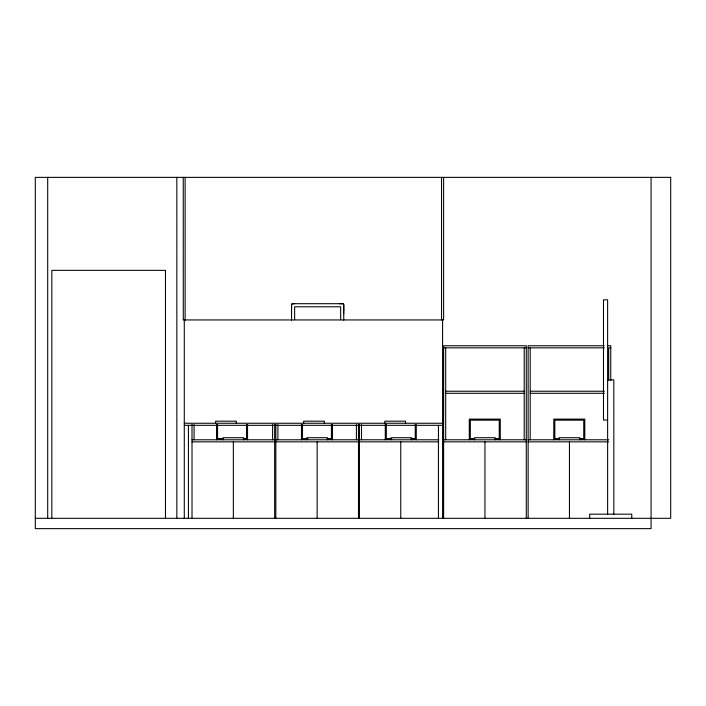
<?xml version="1.0" encoding="UTF-8"?>
<svg xmlns="http://www.w3.org/2000/svg" width="706" height="706" viewBox="0 0 706 706"><rect width="100%" height="100%" fill="white"/><g stroke="black" fill="none" stroke-linecap="round" stroke-linejoin="round"><path stroke-width="1.06" d="M291.543 313.473L291.543 312.564M291.543 311.531L291.543 310.499M291.543 309.466L291.543 308.434M343.751 313.588L343.751 312.564M343.751 311.39L343.751 310.216M343.751 309.043L343.751 308.019M343.751 306.113L343.751 307.286M293.484 303.695L291.966 303.898L291.543 304.948A5.463 5.463 0 0 0 291.534 305.345L291.543 305.857A16.723 16.723 0 0 1 291.552 306.236L291.543 308.045M340.619 303.695L343.213 303.836L343.743 304.93A13.026 13.026 0 0 1 343.751 305.83M604.168 345.763L528.132 345.763L528.132 518.31M607.478 345.763L610.778 345.763L610.778 380.675M443.624 347.837L526.279 347.837M528.132 347.837L604.354 347.837M610.778 347.837L608.713 347.837L608.713 380.375M607.645 379.863L613.814 379.863L613.832 514.171M445.689 391.23L524.214 391.23M530.197 391.23L604.354 391.23M445.689 393.295L524.214 393.295M530.197 393.295L604.354 393.295M607.628 420.035L603.498 420.035L603.498 299.829L607.628 299.829L607.628 514.171M184.284 423.256L442.583 423.256M184.284 425.321L442.583 425.321M222.928 438.753L217.572 438.753L217.572 424.535M243.288 438.753L246.5 438.753L246.5 424.535M307.851 438.753L302.495 438.753L302.495 424.535M327.143 438.753L331.423 438.753L331.423 424.535M391.671 438.753L386.314 438.753L386.314 424.535M410.954 438.753L415.243 438.753L415.243 424.535M474.6 438.753L470.32 438.753L470.32 420.158L499.248 420.158L499.248 438.753L494.959 438.753M559.108 438.753L554.819 438.753L554.819 420.158L583.747 420.158L583.747 438.753L579.467 438.753M216.539 439.37L222.955 439.37M243.261 439.37L247.532 439.37M301.462 439.37L307.878 439.37M327.116 439.37L332.455 439.37M385.282 439.37L391.689 439.37M410.927 439.37L416.275 439.37M469.287 439.37L474.626 439.37M494.932 439.37L500.28 439.37M553.786 439.37L559.134 439.37M579.441 439.37L584.789 439.37M192.014 439.785L274.669 439.785M275.825 439.785L358.48 439.785M359.433 439.785L438.929 439.785M443.624 439.785L526.279 439.785M528.132 439.785L608.713 439.785M192.014 441.85L274.669 441.85M275.825 441.85L358.48 441.85M359.433 441.85L438.823 441.85M443.624 441.85L526.279 441.85M528.132 441.85L608.607 441.85M35.3 518.31L670.7 518.31L670.7 177.365L35.3 177.365L35.3 528.635L651.073 528.635L651.073 177.365M293.82 303.695L294.658 303.695M339.321 303.695L340.292 303.695M343.751 309.193L343.751 309.775M631.764 518.31L631.764 514.171L589.704 514.171L589.704 518.31M584.789 439.785L584.789 419.126L553.786 419.126L553.786 439.785M579.785 439.785L579.785 437.72L559.126 437.72L559.126 439.785M569.451 441.85L569.451 518.31M530.197 347.837L530.197 439.785M526.279 518.31L526.279 345.763L443.624 345.763L443.624 518.31M524.214 347.837L524.214 439.785M500.28 439.785L500.28 419.126L469.287 419.126L469.287 439.785M495.285 439.785L495.285 437.72L474.617 437.72L474.617 439.785M484.951 441.85L484.951 518.31M445.689 347.837L445.689 439.785M443.615 177.365L443.615 319.942L183.278 319.942L183.251 177.365M442.583 319.942L442.583 518.31M441.55 177.365L441.55 319.942M438.444 425.321L438.444 518.31M416.275 424.562L416.275 439.785M411.73 439.785L411.73 437.72L391.071 437.72L391.071 439.785M405.518 423.256L405.518 421.191L384.849 421.191L384.849 423.256M400.761 441.85L400.761 518.31M385.282 424.562L385.282 439.785M361.498 424.65L361.498 439.785M359.433 424.359L359.433 518.31M358.48 424.359L358.48 518.31M356.415 424.65L356.415 439.785M343.751 320.189L343.751 304.727A1.033 1.033 0 0 0 342.719 303.695L292.575 303.695A1.033 1.033 0 0 0 291.543 304.727L291.543 320.189M340.654 319.73L340.654 306.792L294.64 306.792L294.64 319.73M332.455 424.562L332.455 439.785M327.487 439.785L327.487 437.72L306.828 437.72L306.828 439.785M324.336 423.256L324.336 421.191L303.668 421.191L303.668 423.256M317.153 441.85L317.153 518.31M301.462 424.562L301.462 439.785M277.899 424.65L277.899 439.785M275.825 424.359L275.825 518.31M274.669 424.359L274.669 518.31M272.604 424.65L272.604 439.785M247.532 424.562L247.532 439.785M243.676 439.785L243.676 437.72L223.008 437.72L223.008 439.785M236.316 423.256L236.316 421.191L215.648 421.191L215.648 423.256M233.342 441.85L233.342 518.31M216.539 424.562L216.539 439.785M194.079 424.65L194.079 439.785M192.014 424.359L192.014 518.31M188.423 425.321L188.423 518.31M185.113 177.365L185.113 320.339M184.284 319.942L184.284 518.31M176.844 177.365L176.844 518.31M165.478 518.31L165.478 270.345L51.829 270.345L51.829 518.31M47.699 177.365L47.699 518.31"/></g></svg>
